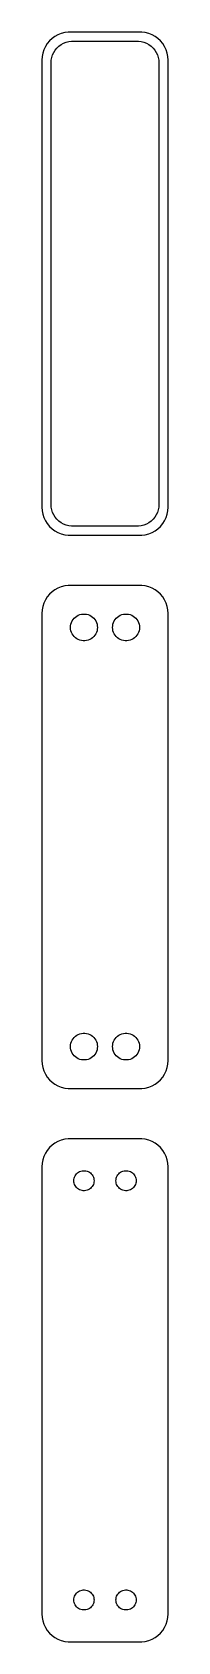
# Model space of a CAD drawing. Header units: metres. Extents: x -11 to 11, y 153 to 441.
import ezdxf

# ---------------------------------------------------------------- set-up
doc = ezdxf.new("R2010")
doc.units = ezdxf.units.M

msp = doc.modelspace()

# ---------------------------------------------------------------- linework, layer by layer
for p, q in [((-7.79507, 440.755), (-8.37889, 440.524)), ((-7.1869, 440.911), (-7.79507, 440.755)), ((-6.56395, 440.99), (-7.1869, 440.911)), ((6.56395, 440.99), (-6.56395, 440.99)), ((7.1869, 440.911), (6.56395, 440.99)), ((7.79507, 440.755), (7.1869, 440.911)), ((8.37889, 440.524), (7.79507, 440.755)), ((-10.8989, 437.841), (-11.0929, 437.243)), ((-10.6315, 438.409), (-10.8989, 437.841)), ((-10.2951, 438.939), (-10.6315, 438.409)), ((-9.89484, 439.423), (-10.2951, 438.939)), ((-9.43712, 439.853), (-9.89484, 439.423)), ((-8.92912, 440.222), (-9.43712, 439.853)), ((-9.1436, 437.366), (-8.88301, 437.776)), ((-8.37889, 440.524), (-8.92912, 440.222)), ((-8.88301, 437.776), (-8.57301, 438.151)), ((-8.57301, 438.151), (-8.21851, 438.484)), ((-8.21851, 438.484), (-7.82506, 438.77)), ((-7.82506, 438.77), (-7.39888, 439.004)), ((-7.39888, 439.004), (-6.9467, 439.183)), ((-6.9467, 439.183), (-6.47565, 439.304)), ((-6.47565, 439.304), (-5.99316, 439.365)), ((-5.99316, 439.365), (5.99316, 439.365)), ((5.99316, 439.365), (6.47565, 439.304)), ((6.47565, 439.304), (6.9467, 439.183)), ((6.9467, 439.183), (7.39888, 439.004)), ((7.39888, 439.004), (7.82506, 438.77)), ((7.82506, 438.77), (8.21851, 438.484)), ((8.21851, 438.484), (8.57301, 438.151)), ((8.92912, 440.222), (8.37889, 440.524)), ((8.57301, 438.151), (8.88301, 437.776)), ((8.88301, 437.776), (9.1436, 437.366)), ((9.43712, 439.853), (8.92912, 440.222)), ((9.89484, 439.423), (9.43712, 439.853)), ((10.2951, 438.939), (9.89484, 439.423)), ((10.6315, 438.409), (10.2951, 438.939)), ((10.8989, 437.841), (10.6315, 438.409)), ((11.0929, 437.243), (10.8989, 437.841)), ((-11.2106, 436.627), (-11.25, 436)), ((-11.25, 436), (-11.25, 356)), ((-11.0929, 437.243), (-11.2106, 436.627)), ((-9.62262, 435.5), (-9.59209, 435.985)), ((-9.62262, 356.5), (-9.62262, 435.5)), ((-9.59209, 435.985), (-9.50096, 436.463)), ((-9.50096, 436.463), (-9.35068, 436.926)), ((-9.35068, 436.926), (-9.1436, 437.366)), ((9.1436, 437.366), (9.35068, 436.926)), ((9.35068, 436.926), (9.50096, 436.463)), ((9.50096, 436.463), (9.59209, 435.985)), ((9.59209, 435.985), (9.62262, 435.5)), ((9.62262, 435.5), (9.62262, 356.5)), ((11.2106, 436.627), (11.0929, 437.243)), ((11.25, 436), (11.2106, 436.627)), ((11.25, 356), (11.25, 436)), ((-11.25, 356), (-11.2106, 355.373)), ((-11.2106, 355.373), (-11.0929, 354.757)), ((-11.0929, 354.757), (-10.8989, 354.159)), ((-9.59209, 356.015), (-9.62262, 356.5)), ((-9.50096, 355.537), (-9.59209, 356.015)), ((-9.35068, 355.074), (-9.50096, 355.537)), ((-9.1436, 354.634), (-9.35068, 355.074)), ((-8.88301, 354.224), (-9.1436, 354.634)), ((-8.57301, 353.849), (-8.88301, 354.224)), ((8.88301, 354.224), (8.57301, 353.849)), ((9.1436, 354.634), (8.88301, 354.224)), ((9.35068, 355.074), (9.1436, 354.634)), ((9.50096, 355.537), (9.35068, 355.074)), ((9.59209, 356.015), (9.50096, 355.537)), ((9.62262, 356.5), (9.59209, 356.015)), ((10.8989, 354.159), (11.0929, 354.757)), ((11.0929, 354.757), (11.2106, 355.373)), ((11.2106, 355.373), (11.25, 356)), ((-10.8989, 354.159), (-10.6315, 353.591)), ((-10.6315, 353.591), (-10.2951, 353.061)), ((-10.2951, 353.061), (-9.89484, 352.577)), ((-9.89484, 352.577), (-9.43712, 352.147)), ((-9.43712, 352.147), (-8.92912, 351.778)), ((-8.92912, 351.778), (-8.37889, 351.476)), ((-8.21851, 353.516), (-8.57301, 353.849)), ((-8.37889, 351.476), (-7.79507, 351.245)), ((-7.82506, 353.23), (-8.21851, 353.516)), ((-7.39888, 352.996), (-7.82506, 353.23)), ((-6.9467, 352.817), (-7.39888, 352.996)), ((-6.47565, 352.696), (-6.9467, 352.817)), ((-5.99316, 352.635), (-6.47565, 352.696)), ((5.99316, 352.635), (-5.99316, 352.635)), ((6.47565, 352.696), (5.99316, 352.635)), ((6.9467, 352.817), (6.47565, 352.696)), ((7.39888, 352.996), (6.9467, 352.817)), ((7.82506, 353.23), (7.39888, 352.996)), ((7.79507, 351.245), (8.37889, 351.476)), ((8.21851, 353.516), (7.82506, 353.23)), ((8.57301, 353.849), (8.21851, 353.516)), ((8.37889, 351.476), (8.92912, 351.778)), ((8.92912, 351.778), (9.43712, 352.147)), ((9.43712, 352.147), (9.89484, 352.577)), ((9.89484, 352.577), (10.2951, 353.061)), ((10.2951, 353.061), (10.6315, 353.591)), ((10.6315, 353.591), (10.8989, 354.159)), ((-7.79507, 351.245), (-7.1869, 351.089)), ((-7.1869, 351.089), (-6.56395, 351.01)), ((-6.56395, 351.01), (6.56395, 351.01)), ((6.56395, 351.01), (7.1869, 351.089)), ((7.1869, 351.089), (7.79507, 351.245)), ((-10.2951, 339.939), (-10.6315, 339.409)), ((-9.89484, 340.423), (-10.2951, 339.939)), ((-9.43712, 340.853), (-9.89484, 340.423)), ((-8.92912, 341.222), (-9.43712, 340.853)), ((-8.37889, 341.524), (-8.92912, 341.222)), ((-7.79507, 341.755), (-8.37889, 341.524)), ((-7.1869, 341.911), (-7.79507, 341.755)), ((-6.56395, 341.99), (-7.1869, 341.911)), ((6.56395, 341.99), (-6.56395, 341.99)), ((7.1869, 341.911), (6.56395, 341.99)), ((7.79507, 341.755), (7.1869, 341.911)), ((8.37889, 341.524), (7.79507, 341.755)), ((8.92912, 341.222), (8.37889, 341.524)), ((9.43712, 340.853), (8.92912, 341.222)), ((9.89484, 340.423), (9.43712, 340.853)), ((10.2951, 339.939), (9.89484, 340.423)), ((10.6315, 339.409), (10.2951, 339.939)), ((-11.2106, 337.627), (-11.25, 337)), ((-11.25, 337), (-11.25, 257)), ((-11.0929, 338.243), (-11.2106, 337.627)), ((-10.8989, 338.841), (-11.0929, 338.243)), ((-10.6315, 339.409), (-10.8989, 338.841)), ((10.8989, 338.841), (10.6315, 339.409)), ((11.0929, 338.243), (10.8989, 338.841)), ((11.2106, 337.627), (11.0929, 338.243)), ((11.25, 337), (11.2106, 337.627)), ((11.25, 257), (11.25, 337)), ((-6.14999, 334.5), (-6.13107, 334.801)), ((-6.13107, 334.199), (-6.14999, 334.5)), ((-6.13107, 334.801), (-6.07458, 335.097)), ((-6.07458, 333.903), (-6.13107, 334.199)), ((-6.07458, 335.097), (-5.98146, 335.383)), ((-5.98146, 335.383), (-5.85313, 335.656)), ((-5.85313, 335.656), (-5.69164, 335.911)), ((-5.69164, 335.911), (-5.49951, 336.143)), ((-5.49951, 336.143), (-5.27982, 336.349)), ((-5.27982, 336.349), (-5.03598, 336.526)), ((-5.03598, 336.526), (-4.77187, 336.672)), ((-4.77187, 336.672), (-4.49164, 336.783)), ((-4.49164, 336.783), (-4.19971, 336.857)), ((-4.19971, 336.857), (-3.9007, 336.895)), ((-3.9007, 336.895), (-3.59929, 336.895)), ((-3.59929, 336.895), (-3.30028, 336.857)), ((-3.30028, 336.857), (-3.00835, 336.783)), ((-3.00835, 336.783), (-2.72812, 336.672)), ((-2.72812, 336.672), (-2.464, 336.526)), ((-2.464, 336.526), (-2.22017, 336.349)), ((-2.22017, 336.349), (-2.00047, 336.143)), ((-2.00047, 336.143), (-1.80835, 335.911)), ((-1.80835, 335.911), (-1.64685, 335.656)), ((-1.64685, 335.656), (-1.51852, 335.383)), ((-1.51852, 335.383), (-1.4254, 335.097)), ((-1.4254, 335.097), (-1.36891, 334.801)), ((-1.36891, 334.199), (-1.4254, 333.903)), ((-1.36891, 334.801), (-1.34999, 334.5)), ((-1.34999, 334.5), (-1.36891, 334.199)), ((1.34999, 334.5), (1.36891, 334.801)), ((1.36891, 334.199), (1.34999, 334.5)), ((1.36891, 334.801), (1.4254, 335.097)), ((1.4254, 333.903), (1.36891, 334.199)), ((1.4254, 335.097), (1.51852, 335.383)), ((1.51852, 335.383), (1.64685, 335.656)), ((1.64685, 335.656), (1.80835, 335.911)), ((1.80835, 335.911), (2.00047, 336.143)), ((2.00047, 336.143), (2.22017, 336.349)), ((2.22017, 336.349), (2.464, 336.526)), ((2.464, 336.526), (2.72812, 336.672)), ((2.72812, 336.672), (3.00835, 336.783)), ((3.00835, 336.783), (3.30028, 336.857)), ((3.30028, 336.857), (3.59929, 336.895)), ((3.59929, 336.895), (3.9007, 336.895)), ((3.9007, 336.895), (4.19971, 336.857)), ((4.19971, 336.857), (4.49164, 336.783)), ((4.49164, 336.783), (4.77187, 336.672)), ((4.77187, 336.672), (5.03598, 336.526)), ((5.03598, 336.526), (5.27982, 336.349)), ((5.27982, 336.349), (5.49951, 336.143)), ((5.49951, 336.143), (5.69164, 335.911)), ((5.69164, 335.911), (5.85313, 335.656)), ((5.85313, 335.656), (5.98146, 335.383)), ((5.98146, 335.383), (6.07458, 335.097)), ((6.07458, 335.097), (6.13107, 334.801)), ((6.13107, 334.199), (6.07458, 333.903)), ((6.13107, 334.801), (6.14999, 334.5)), ((6.14999, 334.5), (6.13107, 334.199)), ((-5.98146, 333.617), (-6.07458, 333.903)), ((-5.85313, 333.344), (-5.98146, 333.617)), ((-5.69164, 333.089), (-5.85313, 333.344)), ((-5.49951, 332.857), (-5.69164, 333.089)), ((-5.27982, 332.651), (-5.49951, 332.857)), ((-5.03598, 332.474), (-5.27982, 332.651)), ((-4.77187, 332.328), (-5.03598, 332.474)), ((-4.49164, 332.217), (-4.77187, 332.328)), ((-4.19971, 332.143), (-4.49164, 332.217)), ((-3.9007, 332.105), (-4.19971, 332.143)), ((-3.59929, 332.105), (-3.9007, 332.105)), ((-3.30028, 332.143), (-3.59929, 332.105)), ((-3.00835, 332.217), (-3.30028, 332.143)), ((-2.72812, 332.328), (-3.00835, 332.217)), ((-2.464, 332.474), (-2.72812, 332.328)), ((-2.22017, 332.651), (-2.464, 332.474)), ((-2.00047, 332.857), (-2.22017, 332.651)), ((-1.80835, 333.089), (-2.00047, 332.857)), ((-1.64685, 333.344), (-1.80835, 333.089)), ((-1.51852, 333.617), (-1.64685, 333.344)), ((-1.4254, 333.903), (-1.51852, 333.617)), ((1.51852, 333.617), (1.4254, 333.903)), ((1.64685, 333.344), (1.51852, 333.617)), ((1.80835, 333.089), (1.64685, 333.344)), ((2.00047, 332.857), (1.80835, 333.089)), ((2.22017, 332.651), (2.00047, 332.857)), ((2.464, 332.474), (2.22017, 332.651)), ((2.72812, 332.328), (2.464, 332.474)), ((3.00835, 332.217), (2.72812, 332.328)), ((3.30028, 332.143), (3.00835, 332.217)), ((3.59929, 332.105), (3.30028, 332.143)), ((3.9007, 332.105), (3.59929, 332.105)), ((4.19971, 332.143), (3.9007, 332.105)), ((4.49164, 332.217), (4.19971, 332.143)), ((4.77187, 332.328), (4.49164, 332.217)), ((5.03598, 332.474), (4.77187, 332.328)), ((5.27982, 332.651), (5.03598, 332.474)), ((5.49951, 332.857), (5.27982, 332.651)), ((5.69164, 333.089), (5.49951, 332.857)), ((5.85313, 333.344), (5.69164, 333.089)), ((5.98146, 333.617), (5.85313, 333.344)), ((6.07458, 333.903), (5.98146, 333.617)), ((-6.14999, 259.5), (-6.13107, 259.801)), ((-6.13107, 259.199), (-6.14999, 259.5)), ((-6.13107, 259.801), (-6.07458, 260.097)), ((-6.07458, 258.903), (-6.13107, 259.199)), ((-6.07458, 260.097), (-5.98146, 260.383)), ((-5.98146, 260.383), (-5.85313, 260.656)), ((-5.85313, 260.656), (-5.69164, 260.911)), ((-5.69164, 260.911), (-5.49951, 261.143)), ((-5.49951, 261.143), (-5.27982, 261.349)), ((-5.27982, 261.349), (-5.03598, 261.526)), ((-5.03598, 261.526), (-4.77187, 261.672)), ((-4.77187, 261.672), (-4.49164, 261.783)), ((-4.49164, 261.783), (-4.19971, 261.857)), ((-4.19971, 261.857), (-3.9007, 261.895)), ((-3.9007, 261.895), (-3.59929, 261.895)), ((-3.59929, 261.895), (-3.30028, 261.857)), ((-3.30028, 261.857), (-3.00835, 261.783)), ((-3.00835, 261.783), (-2.72812, 261.672)), ((-2.72812, 261.672), (-2.464, 261.526)), ((-2.464, 261.526), (-2.22017, 261.349)), ((-2.22017, 261.349), (-2.00047, 261.143)), ((-2.00047, 261.143), (-1.80835, 260.911)), ((-1.80835, 260.911), (-1.64685, 260.656)), ((-1.64685, 260.656), (-1.51852, 260.383)), ((-1.51852, 260.383), (-1.4254, 260.097)), ((-1.4254, 260.097), (-1.36891, 259.801)), ((-1.36891, 259.199), (-1.4254, 258.903)), ((-1.36891, 259.801), (-1.34999, 259.5)), ((-1.34999, 259.5), (-1.36891, 259.199)), ((1.34999, 259.5), (1.36891, 259.801)), ((1.36891, 259.199), (1.34999, 259.5)), ((1.36891, 259.801), (1.4254, 260.097)), ((1.4254, 258.903), (1.36891, 259.199)), ((1.4254, 260.097), (1.51852, 260.383)), ((1.51852, 260.383), (1.64685, 260.656)), ((1.64685, 260.656), (1.80835, 260.911)), ((1.80835, 260.911), (2.00047, 261.143)), ((2.00047, 261.143), (2.22017, 261.349)), ((2.22017, 261.349), (2.464, 261.526)), ((2.464, 261.526), (2.72812, 261.672)), ((2.72812, 261.672), (3.00835, 261.783)), ((3.00835, 261.783), (3.30028, 261.857)), ((3.30028, 261.857), (3.59929, 261.895)), ((3.59929, 261.895), (3.9007, 261.895)), ((3.9007, 261.895), (4.19971, 261.857)), ((4.19971, 261.857), (4.49164, 261.783)), ((4.49164, 261.783), (4.77187, 261.672)), ((4.77187, 261.672), (5.03598, 261.526)), ((5.03598, 261.526), (5.27982, 261.349)), ((5.27982, 261.349), (5.49951, 261.143)), ((5.49951, 261.143), (5.69164, 260.911)), ((5.69164, 260.911), (5.85313, 260.656)), ((5.85313, 260.656), (5.98146, 260.383)), ((5.98146, 260.383), (6.07458, 260.097)), ((6.07458, 260.097), (6.13107, 259.801)), ((6.13107, 259.199), (6.07458, 258.903)), ((6.13107, 259.801), (6.14999, 259.5)), ((6.14999, 259.5), (6.13107, 259.199)), ((-11.25, 257), (-11.2106, 256.373)), ((-11.2106, 256.373), (-11.0929, 255.757)), ((-5.98146, 258.617), (-6.07458, 258.903)), ((-5.85313, 258.344), (-5.98146, 258.617)), ((-5.69164, 258.089), (-5.85313, 258.344)), ((-5.49951, 257.857), (-5.69164, 258.089)), ((-5.27982, 257.651), (-5.49951, 257.857)), ((-5.03598, 257.474), (-5.27982, 257.651)), ((-4.77187, 257.328), (-5.03598, 257.474)), ((-4.49164, 257.217), (-4.77187, 257.328)), ((-4.19971, 257.143), (-4.49164, 257.217)), ((-3.9007, 257.105), (-4.19971, 257.143)), ((-3.59929, 257.105), (-3.9007, 257.105)), ((-3.30028, 257.143), (-3.59929, 257.105)), ((-3.00835, 257.217), (-3.30028, 257.143)), ((-2.72812, 257.328), (-3.00835, 257.217)), ((-2.464, 257.474), (-2.72812, 257.328)), ((-2.22017, 257.651), (-2.464, 257.474)), ((-2.00047, 257.857), (-2.22017, 257.651)), ((-1.80835, 258.089), (-2.00047, 257.857)), ((-1.64685, 258.344), (-1.80835, 258.089)), ((-1.51852, 258.617), (-1.64685, 258.344)), ((-1.4254, 258.903), (-1.51852, 258.617)), ((1.51852, 258.617), (1.4254, 258.903)), ((1.64685, 258.344), (1.51852, 258.617)), ((1.80835, 258.089), (1.64685, 258.344)), ((2.00047, 257.857), (1.80835, 258.089)), ((2.22017, 257.651), (2.00047, 257.857)), ((2.464, 257.474), (2.22017, 257.651)), ((2.72812, 257.328), (2.464, 257.474)), ((3.00835, 257.217), (2.72812, 257.328)), ((3.30028, 257.143), (3.00835, 257.217)), ((3.59929, 257.105), (3.30028, 257.143)), ((3.9007, 257.105), (3.59929, 257.105)), ((4.19971, 257.143), (3.9007, 257.105)), ((4.49164, 257.217), (4.19971, 257.143)), ((4.77187, 257.328), (4.49164, 257.217)), ((5.03598, 257.474), (4.77187, 257.328)), ((5.27982, 257.651), (5.03598, 257.474)), ((5.49951, 257.857), (5.27982, 257.651)), ((5.69164, 258.089), (5.49951, 257.857)), ((5.85313, 258.344), (5.69164, 258.089)), ((5.98146, 258.617), (5.85313, 258.344)), ((6.07458, 258.903), (5.98146, 258.617)), ((11.0929, 255.757), (11.2106, 256.373)), ((11.2106, 256.373), (11.25, 257)), ((-11.0929, 255.757), (-10.8989, 255.159)), ((-10.8989, 255.159), (-10.6315, 254.591)), ((-10.6315, 254.591), (-10.2951, 254.061)), ((-10.2951, 254.061), (-9.89484, 253.577)), ((-9.89484, 253.577), (-9.43712, 253.147)), ((9.43712, 253.147), (9.89484, 253.577)), ((9.89484, 253.577), (10.2951, 254.061)), ((10.2951, 254.061), (10.6315, 254.591)), ((10.6315, 254.591), (10.8989, 255.159)), ((10.8989, 255.159), (11.0929, 255.757)), ((-9.43712, 253.147), (-8.92912, 252.778)), ((-8.92912, 252.778), (-8.37889, 252.476)), ((-8.37889, 252.476), (-7.79507, 252.245)), ((-7.79507, 252.245), (-7.1869, 252.089)), ((-7.1869, 252.089), (-6.56395, 252.01)), ((-6.56395, 252.01), (6.56395, 252.01)), ((6.56395, 252.01), (7.1869, 252.089)), ((7.1869, 252.089), (7.79507, 252.245)), ((7.79507, 252.245), (8.37889, 252.476)), ((8.37889, 252.476), (8.92912, 252.778)), ((8.92912, 252.778), (9.43712, 253.147)), ((-8.92912, 242.222), (-9.43712, 241.853)), ((-8.37889, 242.524), (-8.92912, 242.222)), ((-7.79507, 242.755), (-8.37889, 242.524)), ((-7.1869, 242.911), (-7.79507, 242.755)), ((-6.56395, 242.99), (-7.1869, 242.911)), ((6.56395, 242.99), (-6.56395, 242.99)), ((7.1869, 242.911), (6.56395, 242.99)), ((7.79507, 242.755), (7.1869, 242.911)), ((8.37889, 242.524), (7.79507, 242.755)), ((8.92912, 242.222), (8.37889, 242.524)), ((9.43712, 241.853), (8.92912, 242.222)), ((-11.0929, 239.243), (-11.2106, 238.627)), ((-10.8989, 239.841), (-11.0929, 239.243)), ((-10.6315, 240.409), (-10.8989, 239.841)), ((-10.2951, 240.939), (-10.6315, 240.409)), ((-9.89484, 241.423), (-10.2951, 240.939)), ((-9.43712, 241.853), (-9.89484, 241.423)), ((9.89484, 241.423), (9.43712, 241.853)), ((10.2951, 240.939), (9.89484, 241.423)), ((10.6315, 240.409), (10.2951, 240.939)), ((10.8989, 239.841), (10.6315, 240.409)), ((11.0929, 239.243), (10.8989, 239.841)), ((11.2106, 238.627), (11.0929, 239.243)), ((-11.2106, 238.627), (-11.25, 238)), ((-11.25, 238), (-11.25, 158)), ((-5.49344, 235.948), (-5.42358, 236.163)), ((-5.42358, 236.163), (-5.32735, 236.367)), ((-5.32735, 236.367), (-5.20622, 236.558)), ((-5.20622, 236.558), (-5.06213, 236.732)), ((-5.06213, 236.732), (-4.89735, 236.887)), ((-4.89735, 236.887), (-4.71448, 237.02)), ((-4.71448, 237.02), (-4.51639, 237.129)), ((-4.51639, 237.129), (-4.30623, 237.212)), ((-4.30623, 237.212), (-4.08728, 237.268)), ((-4.08728, 237.268), (-3.86302, 237.296)), ((-3.86302, 237.296), (-3.63696, 237.296)), ((-3.63696, 237.296), (-3.4127, 237.268)), ((-3.4127, 237.268), (-3.19376, 237.212)), ((-3.19376, 237.212), (-2.9836, 237.129)), ((-2.9836, 237.129), (-2.78551, 237.02)), ((-2.78551, 237.02), (-2.60263, 236.887)), ((-2.60263, 236.887), (-2.43785, 236.732)), ((-2.43785, 236.732), (-2.29376, 236.558)), ((-2.29376, 236.558), (-2.17264, 236.367)), ((-2.17264, 236.367), (-2.0764, 236.163)), ((-2.0764, 236.163), (-2.00655, 235.948)), ((2.00655, 235.948), (2.0764, 236.163)), ((2.0764, 236.163), (2.17264, 236.367)), ((2.17264, 236.367), (2.29376, 236.558)), ((2.29376, 236.558), (2.43785, 236.732)), ((2.43785, 236.732), (2.60263, 236.887)), ((2.60263, 236.887), (2.78551, 237.02)), ((2.78551, 237.02), (2.9836, 237.129)), ((2.9836, 237.129), (3.19376, 237.212)), ((3.19376, 237.212), (3.4127, 237.268)), ((3.4127, 237.268), (3.63696, 237.296)), ((3.63696, 237.296), (3.86302, 237.296)), ((3.86302, 237.296), (4.08728, 237.268)), ((4.08728, 237.268), (4.30623, 237.212)), ((4.30623, 237.212), (4.51639, 237.129)), ((4.51639, 237.129), (4.71448, 237.02)), ((4.71448, 237.02), (4.89735, 236.887)), ((4.89735, 236.887), (5.06213, 236.732)), ((5.06213, 236.732), (5.20622, 236.558)), ((5.20622, 236.558), (5.32735, 236.367)), ((5.32735, 236.367), (5.42358, 236.163)), ((5.42358, 236.163), (5.49344, 235.948)), ((11.25, 238), (11.2106, 238.627)), ((11.25, 158), (11.25, 238)), ((-5.54999, 235.5), (-5.5358, 235.726)), ((-5.5358, 235.274), (-5.54999, 235.5)), ((-5.5358, 235.726), (-5.49344, 235.948)), ((-5.49344, 235.052), (-5.5358, 235.274)), ((-5.42358, 234.837), (-5.49344, 235.052)), ((-5.32735, 234.633), (-5.42358, 234.837)), ((-5.20622, 234.442), (-5.32735, 234.633)), ((-5.06213, 234.268), (-5.20622, 234.442)), ((-4.89735, 234.113), (-5.06213, 234.268)), ((-4.71448, 233.98), (-4.89735, 234.113)), ((-4.51639, 233.871), (-4.71448, 233.98)), ((-4.30623, 233.788), (-4.51639, 233.871)), ((-4.08728, 233.732), (-4.30623, 233.788)), ((-3.86302, 233.704), (-4.08728, 233.732)), ((-3.63696, 233.704), (-3.86302, 233.704)), ((-3.4127, 233.732), (-3.63696, 233.704)), ((-3.19376, 233.788), (-3.4127, 233.732)), ((-2.9836, 233.871), (-3.19376, 233.788)), ((-2.78551, 233.98), (-2.9836, 233.871)), ((-2.60263, 234.113), (-2.78551, 233.98)), ((-2.43785, 234.268), (-2.60263, 234.113)), ((-2.29376, 234.442), (-2.43785, 234.268)), ((-2.17264, 234.633), (-2.29376, 234.442)), ((-2.0764, 234.837), (-2.17264, 234.633)), ((-2.00655, 235.052), (-2.0764, 234.837)), ((-2.00655, 235.948), (-1.96419, 235.726)), ((-1.96419, 235.274), (-2.00655, 235.052)), ((-1.96419, 235.726), (-1.95, 235.5)), ((-1.95, 235.5), (-1.96419, 235.274)), ((1.95, 235.5), (1.96419, 235.726)), ((1.96419, 235.274), (1.95, 235.5)), ((1.96419, 235.726), (2.00655, 235.948)), ((2.00655, 235.052), (1.96419, 235.274)), ((2.0764, 234.837), (2.00655, 235.052)), ((2.17264, 234.633), (2.0764, 234.837)), ((2.29376, 234.442), (2.17264, 234.633)), ((2.43785, 234.268), (2.29376, 234.442)), ((2.60263, 234.113), (2.43785, 234.268)), ((2.78551, 233.98), (2.60263, 234.113)), ((2.9836, 233.871), (2.78551, 233.98)), ((3.19376, 233.788), (2.9836, 233.871)), ((3.4127, 233.732), (3.19376, 233.788)), ((3.63696, 233.704), (3.4127, 233.732)), ((3.86302, 233.704), (3.63696, 233.704)), ((4.08728, 233.732), (3.86302, 233.704)), ((4.30623, 233.788), (4.08728, 233.732)), ((4.51639, 233.871), (4.30623, 233.788)), ((4.71448, 233.98), (4.51639, 233.871)), ((4.89735, 234.113), (4.71448, 233.98)), ((5.06213, 234.268), (4.89735, 234.113)), ((5.20622, 234.442), (5.06213, 234.268)), ((5.32735, 234.633), (5.20622, 234.442)), ((5.42358, 234.837), (5.32735, 234.633)), ((5.49344, 235.052), (5.42358, 234.837)), ((5.49344, 235.948), (5.5358, 235.726)), ((5.5358, 235.274), (5.49344, 235.052)), ((5.5358, 235.726), (5.54999, 235.5)), ((5.54999, 235.5), (5.5358, 235.274)), ((-5.42358, 161.163), (-5.32735, 161.367)), ((-5.32735, 161.367), (-5.20622, 161.558)), ((-5.20622, 161.558), (-5.06213, 161.732)), ((-5.06213, 161.732), (-4.89735, 161.887)), ((-4.89735, 161.887), (-4.71448, 162.02)), ((-4.71448, 162.02), (-4.51639, 162.129)), ((-4.51639, 162.129), (-4.30623, 162.212)), ((-4.30623, 162.212), (-4.08728, 162.268)), ((-4.08728, 162.268), (-3.86302, 162.296)), ((-3.86302, 162.296), (-3.63696, 162.296)), ((-3.63696, 162.296), (-3.4127, 162.268)), ((-3.4127, 162.268), (-3.19376, 162.212)), ((-3.19376, 162.212), (-2.9836, 162.129)), ((-2.9836, 162.129), (-2.78551, 162.02)), ((-2.78551, 162.02), (-2.60263, 161.887)), ((-2.60263, 161.887), (-2.43785, 161.732)), ((-2.43785, 161.732), (-2.29376, 161.558)), ((-2.29376, 161.558), (-2.17264, 161.367)), ((-2.17264, 161.367), (-2.0764, 161.163)), ((2.0764, 161.163), (2.17264, 161.367)), ((2.17264, 161.367), (2.29376, 161.558)), ((2.29376, 161.558), (2.43785, 161.732)), ((2.43785, 161.732), (2.60263, 161.887)), ((2.60263, 161.887), (2.78551, 162.02)), ((2.78551, 162.02), (2.9836, 162.129)), ((2.9836, 162.129), (3.19376, 162.212)), ((3.19376, 162.212), (3.4127, 162.268)), ((3.4127, 162.268), (3.63696, 162.296)), ((3.63696, 162.296), (3.86302, 162.296)), ((3.86302, 162.296), (4.08728, 162.268)), ((4.08728, 162.268), (4.30623, 162.212)), ((4.30623, 162.212), (4.51639, 162.129)), ((4.51639, 162.129), (4.71448, 162.02)), ((4.71448, 162.02), (4.89735, 161.887)), ((4.89735, 161.887), (5.06213, 161.732)), ((5.06213, 161.732), (5.20622, 161.558)), ((5.20622, 161.558), (5.32735, 161.367)), ((5.32735, 161.367), (5.42358, 161.163)), ((-5.54999, 160.5), (-5.5358, 160.726)), ((-5.5358, 160.274), (-5.54999, 160.5)), ((-5.5358, 160.726), (-5.49344, 160.948)), ((-5.49344, 160.052), (-5.5358, 160.274)), ((-5.49344, 160.948), (-5.42358, 161.163)), ((-5.42358, 159.837), (-5.49344, 160.052)), ((-5.32735, 159.633), (-5.42358, 159.837)), ((-5.20622, 159.442), (-5.32735, 159.633)), ((-5.06213, 159.268), (-5.20622, 159.442)), ((-4.89735, 159.113), (-5.06213, 159.268)), ((-4.71448, 158.98), (-4.89735, 159.113)), ((-4.51639, 158.871), (-4.71448, 158.98)), ((-4.30623, 158.788), (-4.51639, 158.871)), ((-4.08728, 158.732), (-4.30623, 158.788)), ((-3.86302, 158.704), (-4.08728, 158.732)), ((-3.63696, 158.704), (-3.86302, 158.704)), ((-3.4127, 158.732), (-3.63696, 158.704)), ((-3.19376, 158.788), (-3.4127, 158.732)), ((-2.9836, 158.871), (-3.19376, 158.788)), ((-2.78551, 158.98), (-2.9836, 158.871)), ((-2.60263, 159.113), (-2.78551, 158.98)), ((-2.43785, 159.268), (-2.60263, 159.113)), ((-2.29376, 159.442), (-2.43785, 159.268)), ((-2.17264, 159.633), (-2.29376, 159.442)), ((-2.0764, 159.837), (-2.17264, 159.633)), ((-2.0764, 161.163), (-2.00655, 160.948)), ((-2.00655, 160.052), (-2.0764, 159.837)), ((-2.00655, 160.948), (-1.96419, 160.726)), ((-1.96419, 160.274), (-2.00655, 160.052)), ((-1.96419, 160.726), (-1.95, 160.5)), ((-1.95, 160.5), (-1.96419, 160.274)), ((1.95, 160.5), (1.96419, 160.726)), ((1.96419, 160.274), (1.95, 160.5)), ((1.96419, 160.726), (2.00655, 160.948)), ((2.00655, 160.052), (1.96419, 160.274)), ((2.00655, 160.948), (2.0764, 161.163)), ((2.0764, 159.837), (2.00655, 160.052)), ((2.17264, 159.633), (2.0764, 159.837)), ((2.29376, 159.442), (2.17264, 159.633)), ((2.43785, 159.268), (2.29376, 159.442)), ((2.60263, 159.113), (2.43785, 159.268)), ((2.78551, 158.98), (2.60263, 159.113)), ((2.9836, 158.871), (2.78551, 158.98)), ((3.19376, 158.788), (2.9836, 158.871)), ((3.4127, 158.732), (3.19376, 158.788)), ((3.63696, 158.704), (3.4127, 158.732)), ((3.86302, 158.704), (3.63696, 158.704)), ((4.08728, 158.732), (3.86302, 158.704)), ((4.30623, 158.788), (4.08728, 158.732)), ((4.51639, 158.871), (4.30623, 158.788)), ((4.71448, 158.98), (4.51639, 158.871)), ((4.89735, 159.113), (4.71448, 158.98)), ((5.06213, 159.268), (4.89735, 159.113)), ((5.20622, 159.442), (5.06213, 159.268)), ((5.32735, 159.633), (5.20622, 159.442)), ((5.42358, 159.837), (5.32735, 159.633)), ((5.42358, 161.163), (5.49344, 160.948)), ((5.49344, 160.052), (5.42358, 159.837)), ((5.49344, 160.948), (5.5358, 160.726)), ((5.5358, 160.274), (5.49344, 160.052)), ((5.5358, 160.726), (5.54999, 160.5)), ((5.54999, 160.5), (5.5358, 160.274)), ((-11.25, 158), (-11.2106, 157.373)), ((-11.2106, 157.373), (-11.0929, 156.757)), ((-11.0929, 156.757), (-10.8989, 156.159)), ((-10.8989, 156.159), (-10.6315, 155.591)), ((-10.6315, 155.591), (-10.2951, 155.061)), ((10.2951, 155.061), (10.6315, 155.591)), ((10.6315, 155.591), (10.8989, 156.159)), ((10.8989, 156.159), (11.0929, 156.757)), ((11.0929, 156.757), (11.2106, 157.373)), ((11.2106, 157.373), (11.25, 158)), ((-10.2951, 155.061), (-9.89484, 154.577)), ((-9.89484, 154.577), (-9.43712, 154.147)), ((-9.43712, 154.147), (-8.92912, 153.778)), ((-8.92912, 153.778), (-8.37889, 153.476)), ((-8.37889, 153.476), (-7.79507, 153.245)), ((-7.79507, 153.245), (-7.1869, 153.089)), ((-7.1869, 153.089), (-6.56395, 153.01)), ((-6.56395, 153.01), (6.56395, 153.01)), ((6.56395, 153.01), (7.1869, 153.089)), ((7.1869, 153.089), (7.79507, 153.245)), ((7.79507, 153.245), (8.37889, 153.476)), ((8.37889, 153.476), (8.92912, 153.778)), ((8.92912, 153.778), (9.43712, 154.147)), ((9.43712, 154.147), (9.89484, 154.577)), ((9.89484, 154.577), (10.2951, 155.061))]:
    msp.add_line(p, q)

doc.saveas('drawing.dxf')
